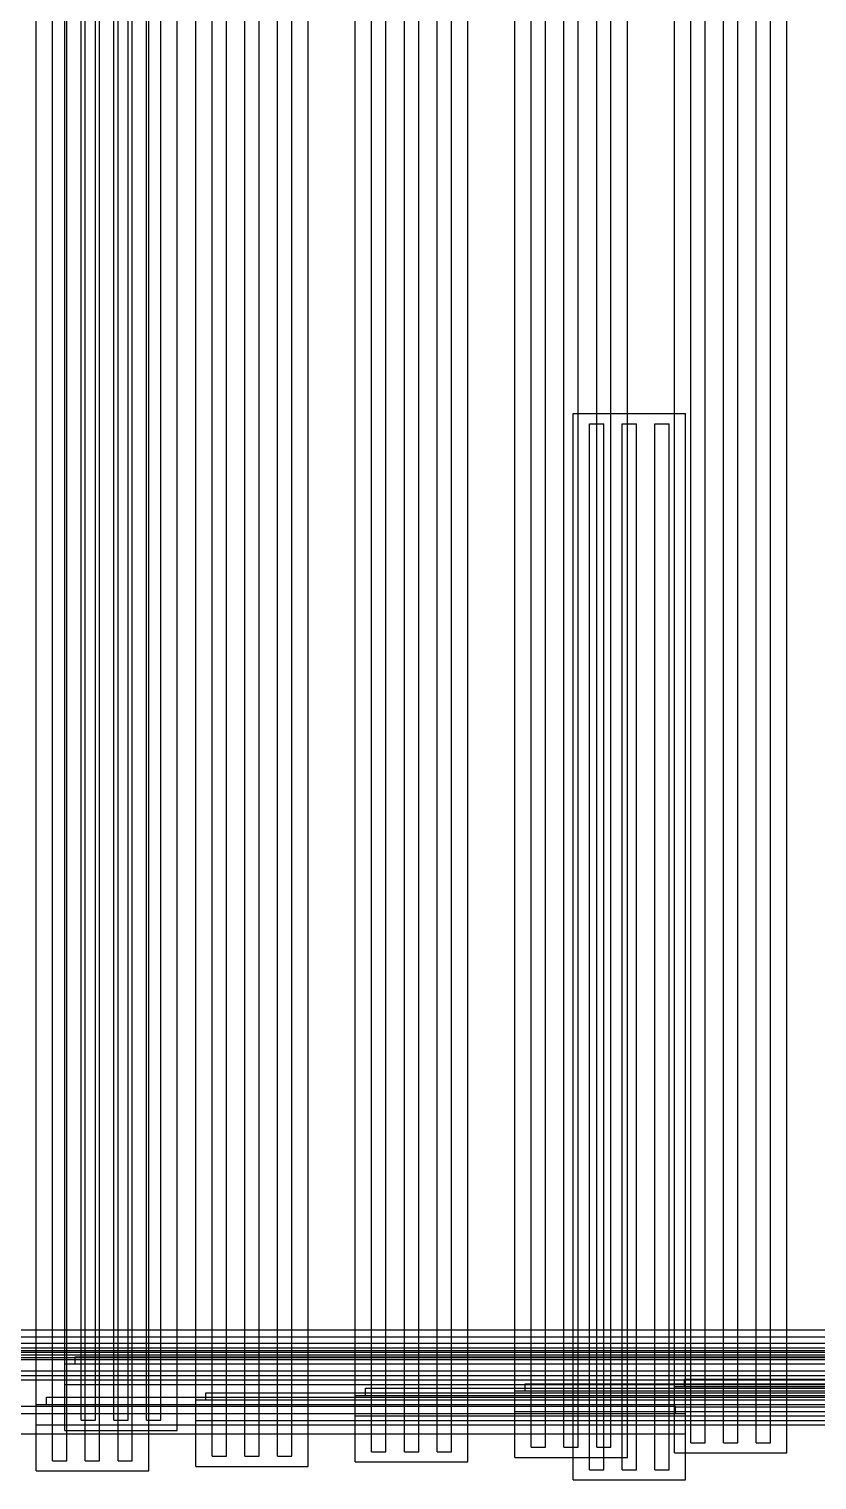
# Model space of a CAD drawing. Header units: millimetres. Extents: x -1225 to 566, y -985 to 617.
# Drawn here: x -239.5 to -201, y 4 to 75 of the extents above; entities that cross this region are included whole.
import ezdxf

# ---------------------------------------------------------------- set-up
doc = ezdxf.new("R2010")
doc.units = ezdxf.units.MM
doc.layers.add('HIDDEN', color=8, linetype='Continuous')
doc.layers.add('VISIBLE', color=7, linetype='Continuous')

msp = doc.modelspace()

# ---------------------------------------------------------------- linework, layer by layer
at = {"layer": 'HIDDEN'}
for points in [[(-239.15, 4.49), (-239.15, 276.75)], [(-233.65, 4.49), (-233.65, 276.75)], [(-231.35, 4.71), (-231.35, 276.75)], [(-225.85, 4.71), (-225.85, 276.75)], [(-223.55, 4.93), (-223.55, 276.75)], [(-218.05, 4.93), (-218.05, 276.75)], [(-215.75, 5.15), (-215.75, 276.75)], [(-210.25, 5.15), (-210.25, 276.75)], [(-207.95, 5.37), (-207.95, 276.75)], [(-202.45, 5.37), (-202.45, 276.75)], [(-238.35, 4.99), (-238.35, 276.25)], [(-237.65, 4.99), (-237.65, 276.25)], [(-236.75, 4.99), (-236.75, 276.25)], [(-236.05, 4.99), (-236.05, 276.25)], [(-235.15, 4.99), (-235.15, 276.25)], [(-234.45, 4.99), (-234.45, 276.25)], [(-230.55, 5.21), (-230.55, 276.25)], [(-229.85, 5.21), (-229.85, 276.25)], [(-228.95, 5.21), (-228.95, 276.25)], [(-228.25, 5.21), (-228.25, 276.25)], [(-227.35, 5.21), (-227.35, 276.25)], [(-226.65, 5.21), (-226.65, 276.25)], [(-222.75, 5.43), (-222.75, 276.25)], [(-222.05, 5.43), (-222.05, 276.25)], [(-221.15, 5.43), (-221.15, 276.25)], [(-220.45, 5.43), (-220.45, 276.25)], [(-219.55, 5.43), (-219.55, 276.25)], [(-218.85, 5.43), (-218.85, 276.25)], [(-214.95, 5.65), (-214.95, 276.25)], [(-214.25, 5.65), (-214.25, 276.25)], [(-213.35, 5.65), (-213.35, 276.25)], [(-212.65, 5.65), (-212.65, 276.25)], [(-211.75, 5.65), (-211.75, 276.25)], [(-211.05, 5.65), (-211.05, 276.25)], [(-207.15, 5.87), (-207.15, 276.25)], [(-206.45, 5.87), (-206.45, 276.25)], [(-205.55, 5.87), (-205.55, 276.25)], [(-204.85, 5.87), (-204.85, 276.25)], [(-203.95, 5.87), (-203.95, 276.25)], [(-203.25, 5.87), (-203.25, 276.25)], [(-237.75, 6.47), (-237.75, 106.75)], [(-237.65, 6.3), (-237.65, 106.75)], [(-236.75, 6.3), (-236.75, 106.75)], [(-236.05, 6.3), (-236.05, 106.75)], [(-235.15, 6.3), (-235.15, 106.75)], [(-234.45, 6.3), (-234.45, 106.75)], [(-233.65, 6.3), (-233.65, 106.75)], [(-232.25, 6.47), (-232.25, 106.75)], [(-236.95, 6.97), (-236.95, 106.25)], [(-236.25, 6.97), (-236.25, 106.25)], [(-235.35, 6.97), (-235.35, 106.25)], [(-234.65, 6.97), (-234.65, 106.25)], [(-233.75, 6.97), (-233.75, 106.25)], [(-233.05, 6.97), (-233.05, 106.25)], [(-212.9, 56.18), (-207.4, 56.18)], [(-212.9, 4.05), (-212.9, 56.18)], [(-212.65, 5.65), (-212.65, 56.18)], [(-211.75, 5.65), (-211.75, 56.18)], [(-211.05, 5.65), (-211.05, 56.18)], [(-210.25, 5.15), (-210.25, 56.18)], [(-207.95, 5.37), (-207.95, 56.18)], [(-207.4, 4.05), (-207.4, 56.18)], [(-212.1, 55.68), (-211.4, 55.68)], [(-212.1, 4.55), (-212.1, 55.68)], [(-211.4, 4.55), (-211.4, 55.68)], [(-210.5, 55.68), (-209.8, 55.68)], [(-210.5, 4.55), (-210.5, 55.68)], [(-209.8, 4.55), (-209.8, 55.68)], [(-208.9, 55.68), (-208.2, 55.68)], [(-208.9, 4.55), (-208.9, 55.68)], [(-208.2, 4.55), (-208.2, 55.68)], [(-374.25, 11.39), (-117.15, 11.39)], [(-374.25, 11.39), (-117.15, 11.39)], [(-374.25, 11.39), (-117.15, 11.39)], [(-374.25, 11.39), (-117.15, 11.39)], [(-374.25, 11.39), (-117.15, 11.39)], [(-239.15, 8.94), (-239.15, 11.39)], [(-238.35, 8.94), (-238.35, 11.39)], [(-237.75, 11.39), (-232.25, 11.39)], [(-231.35, 8.72), (-231.35, 11.39)], [(-230.55, 8.72), (-230.55, 11.39)], [(-229.85, 8.72), (-229.85, 11.39)], [(-228.95, 8.72), (-228.95, 11.39)], [(-228.25, 8.72), (-228.25, 11.39)], [(-227.35, 8.72), (-227.35, 11.39)], [(-226.65, 8.72), (-226.65, 11.39)], [(-225.85, 8.72), (-225.85, 11.39)], [(-223.55, 8.72), (-223.55, 11.39)], [(-222.75, 8.72), (-222.75, 11.39)], [(-222.05, 8.72), (-222.05, 11.39)], [(-221.15, 8.72), (-221.15, 11.39)], [(-220.45, 8.72), (-220.45, 11.39)], [(-219.55, 8.72), (-219.55, 11.39)], [(-218.85, 8.72), (-218.85, 11.39)], [(-218.05, 8.72), (-218.05, 11.39)], [(-215.75, 8.72), (-215.75, 11.39)], [(-214.95, 6.3), (-214.95, 11.39)], [(-214.25, 6.3), (-214.25, 11.39)], [(-213.35, 6.3), (-213.35, 11.39)], [(-212.9, 11.39), (-207.4, 11.39)], [(-207.15, 6.74), (-207.15, 11.39)], [(-206.45, 6.74), (-206.45, 11.39)], [(-205.55, 6.74), (-205.55, 11.39)], [(-204.85, 6.74), (-204.85, 11.39)], [(-203.95, 6.74), (-203.95, 11.39)], [(-203.25, 6.74), (-203.25, 11.39)], [(-202.45, 6.74), (-202.45, 11.39)], [(-407.95, 10.73), (-140.55, 10.73)], [(-407.95, 10.73), (-140.55, 10.73)], [(-407.95, 10.73), (-140.55, 10.73)], [(-407.95, 10.73), (-140.55, 10.73)], [(-407.95, 10.73), (-140.55, 10.73)], [(-374.75, 11.04), (-116.65, 11.04)], [(-374.75, 10.73), (-140.55, 10.73)], [(-374.25, 11.04), (-117.15, 11.04)], [(-374.25, 11.04), (-117.15, 11.04)], [(-374.25, 11.04), (-117.15, 11.04)], [(-374.25, 11.04), (-117.15, 11.04)], [(-374.25, 11.04), (-117.15, 11.04)], [(-374.25, 11.04), (-117.15, 11.04)], [(-237.75, 11.04), (-232.25, 11.04)], [(-212.9, 11.04), (-207.4, 11.04)], [(-438.75, 10.16), (-147.85, 10.16)], [(-438.25, 10.51), (-148.35, 10.51)], [(-438.25, 10.51), (-148.35, 10.51)], [(-438.25, 10.51), (-148.35, 10.51)], [(-438.25, 10.51), (-148.35, 10.51)], [(-438.25, 10.51), (-148.35, 10.51)], [(-438.25, 10.16), (-148.35, 10.16)], [(-438.25, 10.16), (-148.35, 10.16)], [(-438.25, 10.16), (-148.35, 10.16)], [(-438.25, 10.16), (-148.35, 10.16)], [(-438.25, 10.16), (-148.35, 10.16)], [(-438.25, 10.16), (-148.35, 10.16)], [(-424.43, 9.94), (-155.65, 9.94)], [(-424.43, 9.94), (-155.65, 9.94)], [(-423.93, 10.29), (-156.15, 10.29)], [(-423.93, 10.29), (-156.15, 10.29)], [(-423.93, 10.29), (-156.15, 10.29)], [(-423.93, 10.29), (-156.15, 10.29)], [(-423.93, 10.29), (-156.15, 10.29)], [(-423.93, 10.29), (-156.15, 10.29)], [(-423.93, 9.94), (-156.15, 9.94)], [(-423.93, 9.94), (-156.15, 9.94)], [(-423.93, 9.94), (-156.15, 9.94)], [(-423.93, 9.94), (-156.15, 9.94)], [(-423.93, 9.94), (-156.15, 9.94)], [(-423.93, 9.94), (-156.15, 9.94)], [(-408.45, 10.51), (-148.35, 10.51)], [(-408.45, 10.38), (-140.05, 10.38)], [(-408.45, 10.16), (-147.85, 10.16)], [(-407.95, 10.38), (-140.55, 10.38)], [(-407.95, 10.38), (-140.55, 10.38)], [(-407.95, 10.38), (-140.55, 10.38)], [(-407.95, 10.38), (-140.55, 10.38)], [(-407.95, 10.38), (-140.55, 10.38)], [(-407.95, 10.38), (-140.55, 10.38)], [(-374.75, 10.38), (-140.05, 10.38)], [(-374.75, 10.04), (-116.65, 10.04)], [(-237.75, 10.04), (-232.25, 10.04)], [(-237.25, 10.07), (-163.95, 10.07)], [(-237.25, 10.07), (-163.95, 10.07)], [(-237.25, 9.72), (-237.25, 10.07)], [(-237.25, 9.72), (-237.25, 10.07)], [(-237.25, 10.07), (-163.95, 10.07)], [(-237.25, 10.07), (-163.95, 10.07)], [(-237.25, 9.72), (-237.25, 10.07)], [(-237.25, 9.72), (-237.25, 10.07)], [(-237.25, 10.07), (-163.95, 10.07)], [(-237.25, 10.07), (-163.95, 10.07)], [(-237.25, 9.72), (-237.25, 10.07)], [(-237.25, 9.72), (-237.25, 10.07)], [(-236.95, 10.07), (-236.25, 10.07)], [(-236.95, 9.72), (-236.95, 10.07)], [(-236.25, 9.72), (-236.25, 10.07)], [(-235.35, 10.07), (-234.65, 10.07)], [(-235.35, 9.72), (-235.35, 10.07)], [(-234.65, 9.72), (-234.65, 10.07)], [(-233.75, 10.07), (-233.05, 10.07)], [(-233.75, 9.72), (-233.75, 10.07)], [(-233.05, 9.72), (-233.05, 10.07)], [(-212.9, 10.04), (-207.4, 10.04)], [(-408.45, 9.38), (-140.05, 9.38)], [(-237.75, 9.72), (-163.45, 9.72)], [(-237.75, 9.72), (-163.45, 9.72)], [(-237.75, 8.72), (-237.75, 9.72)], [(-237.75, 8.72), (-237.75, 9.72)], [(-237.75, 9.72), (-232.25, 9.72)], [(-237.75, 8.72), (-237.75, 9.72)], [(-237.75, 9.38), (-232.25, 9.38)], [(-237.25, 9.72), (-163.95, 9.72)], [(-237.25, 9.72), (-163.95, 9.72)], [(-237.25, 9.72), (-163.95, 9.72)], [(-237.25, 9.72), (-163.95, 9.72)], [(-237.25, 9.72), (-163.95, 9.72)], [(-237.25, 9.72), (-163.95, 9.72)], [(-236.95, 9.72), (-236.25, 9.72)], [(-236.95, 9.72), (-236.25, 9.72)], [(-236.95, 8.72), (-236.95, 9.72)], [(-236.25, 8.72), (-236.25, 9.72)], [(-235.35, 9.72), (-234.65, 9.72)], [(-235.35, 9.72), (-234.65, 9.72)], [(-235.35, 8.72), (-235.35, 9.72)], [(-234.65, 8.72), (-234.65, 9.72)], [(-233.75, 9.72), (-233.05, 9.72)], [(-233.75, 9.72), (-233.05, 9.72)], [(-233.75, 8.72), (-233.75, 9.72)], [(-233.05, 8.72), (-233.05, 9.72)], [(-232.25, 8.72), (-232.25, 9.72)], [(-212.9, 9.38), (-207.4, 9.38)], [(-438.75, 9.16), (-147.85, 9.16)], [(-424.43, 8.94), (-155.65, 8.94)], [(-237.75, 9.16), (-232.25, 9.16)], [(-237.75, 8.94), (-232.25, 8.94)], [(-237.75, 8.72), (-232.25, 8.72)], [(-237.75, 8.72), (-163.45, 8.72)], [(-237.75, 8.72), (-232.25, 8.72)], [(-223.05, 8.53), (-150.35, 8.53)], [(-223.05, 8.53), (-150.35, 8.53)], [(-223.05, 8.18), (-223.05, 8.53)], [(-223.05, 8.18), (-223.05, 8.53)], [(-223.05, 8.53), (-150.35, 8.53)], [(-223.05, 8.53), (-150.35, 8.53)], [(-223.05, 8.18), (-223.05, 8.53)], [(-223.05, 8.18), (-223.05, 8.53)], [(-223.05, 8.53), (-150.35, 8.53)], [(-223.05, 8.18), (-223.05, 8.53)], [(-222.75, 6.3), (-222.75, 8.53)], [(-222.75, 8.53), (-222.05, 8.53)], [(-222.75, 8.18), (-222.75, 8.53)], [(-222.05, 6.3), (-222.05, 8.53)], [(-222.05, 8.18), (-222.05, 8.53)], [(-221.15, 6.3), (-221.15, 8.53)], [(-221.15, 8.53), (-220.45, 8.53)], [(-221.15, 8.18), (-221.15, 8.53)], [(-220.45, 6.3), (-220.45, 8.53)], [(-220.45, 8.18), (-220.45, 8.53)], [(-219.55, 6.3), (-219.55, 8.53)], [(-219.55, 8.53), (-218.85, 8.53)], [(-219.55, 8.18), (-219.55, 8.53)], [(-218.85, 6.3), (-218.85, 8.53)], [(-218.85, 8.18), (-218.85, 8.53)], [(-218.05, 6.3), (-218.05, 8.53)], [(-215.75, 6.3), (-215.75, 8.53)], [(-215.25, 8.75), (-138.3, 8.75)], [(-215.25, 8.75), (-138.3, 8.75)], [(-215.25, 8.4), (-215.25, 8.75)], [(-215.25, 8.4), (-215.25, 8.75)], [(-215.25, 8.75), (-138.3, 8.75)], [(-215.25, 8.75), (-138.3, 8.75)], [(-215.25, 8.4), (-215.25, 8.75)], [(-215.25, 8.4), (-215.25, 8.75)], [(-215.25, 8.75), (-138.3, 8.75)], [(-215.25, 8.75), (-138.3, 8.75)], [(-215.25, 8.4), (-215.25, 8.75)], [(-215.25, 8.72), (-215.25, 8.75)], [(-215.25, 8.53), (-150.35, 8.53)], [(-214.95, 8.75), (-214.25, 8.75)], [(-214.95, 8.75), (-214.25, 8.75)], [(-214.95, 8.4), (-214.95, 8.75)], [(-214.95, 8.72), (-214.95, 8.75)], [(-214.25, 8.4), (-214.25, 8.75)], [(-214.25, 8.72), (-214.25, 8.75)], [(-213.35, 8.75), (-212.65, 8.75)], [(-213.35, 8.75), (-212.65, 8.75)], [(-213.35, 8.4), (-213.35, 8.75)], [(-213.35, 8.72), (-213.35, 8.75)], [(-212.9, 9.16), (-207.4, 9.16)], [(-212.9, 8.94), (-207.4, 8.94)], [(-212.9, 8.72), (-207.4, 8.72)], [(-212.65, 8.4), (-212.65, 8.75)], [(-212.65, 8.4), (-212.65, 8.75)], [(-211.75, 8.75), (-211.05, 8.75)], [(-211.75, 8.75), (-211.05, 8.75)], [(-211.75, 8.4), (-211.75, 8.75)], [(-211.75, 8.4), (-211.75, 8.75)], [(-211.05, 8.4), (-211.05, 8.75)], [(-211.05, 8.4), (-211.05, 8.75)], [(-207.95, 8.62), (-207.4, 8.62)], [(-207.95, 8.62), (-202.45, 8.62)], [(-207.95, 7.62), (-207.95, 8.62)], [(-207.95, 7.62), (-207.95, 8.62)], [(-207.95, 8.62), (-207.4, 8.62)], [(-207.95, 8.62), (-122.65, 8.62)], [(-207.95, 7.62), (-207.95, 8.62)], [(-207.95, 7.62), (-207.95, 8.62)], [(-207.45, 8.97), (-123.15, 8.97)], [(-207.45, 8.97), (-123.15, 8.97)], [(-207.45, 8.62), (-207.45, 8.97)], [(-207.45, 8.62), (-207.45, 8.97)], [(-207.45, 8.97), (-123.15, 8.97)], [(-207.45, 8.97), (-123.15, 8.97)], [(-207.45, 8.62), (-207.45, 8.97)], [(-207.45, 8.62), (-207.45, 8.97)], [(-207.45, 8.97), (-123.15, 8.97)], [(-207.45, 8.97), (-123.15, 8.97)], [(-207.45, 8.62), (-207.45, 8.97)], [(-207.45, 8.62), (-207.45, 8.97)], [(-207.45, 8.62), (-123.15, 8.62)], [(-207.45, 8.62), (-123.15, 8.62)], [(-207.45, 8.62), (-123.15, 8.62)], [(-207.45, 8.62), (-123.15, 8.62)], [(-207.45, 8.62), (-123.15, 8.62)], [(-207.45, 8.62), (-123.15, 8.62)], [(-207.15, 8.97), (-206.45, 8.97)], [(-207.15, 8.97), (-206.45, 8.97)], [(-207.15, 8.62), (-207.15, 8.97)], [(-207.15, 8.72), (-207.15, 8.97)], [(-207.15, 8.62), (-206.45, 8.62)], [(-207.15, 8.62), (-206.45, 8.62)], [(-206.45, 8.62), (-206.45, 8.97)], [(-206.45, 8.72), (-206.45, 8.97)], [(-205.55, 8.97), (-204.85, 8.97)], [(-205.55, 8.97), (-204.85, 8.97)], [(-205.55, 8.62), (-205.55, 8.97)], [(-205.55, 8.72), (-205.55, 8.97)], [(-205.55, 8.62), (-204.85, 8.62)], [(-205.55, 8.62), (-204.85, 8.62)], [(-204.85, 8.62), (-204.85, 8.97)], [(-204.85, 8.72), (-204.85, 8.97)], [(-203.95, 8.97), (-203.25, 8.97)], [(-203.95, 8.97), (-203.25, 8.97)], [(-203.95, 8.62), (-203.95, 8.97)], [(-203.95, 8.72), (-203.95, 8.97)], [(-203.95, 8.62), (-203.25, 8.62)], [(-203.95, 8.62), (-203.25, 8.62)], [(-203.25, 8.62), (-203.25, 8.97)], [(-203.25, 8.72), (-203.25, 8.97)], [(-202.45, 7.62), (-202.45, 8.62)], [(-238.65, 8.09), (-168.3, 8.09)], [(-238.65, 8.09), (-168.3, 8.09)], [(-238.65, 7.74), (-238.65, 8.09)], [(-238.65, 7.74), (-238.65, 8.09)], [(-238.65, 8.09), (-168.3, 8.09)], [(-238.65, 8.09), (-168.3, 8.09)], [(-238.65, 7.74), (-238.65, 8.09)], [(-238.65, 7.74), (-238.65, 8.09)], [(-238.65, 8.09), (-168.3, 8.09)], [(-238.65, 7.74), (-238.65, 8.09)], [(-238.35, 6.3), (-238.35, 8.09)], [(-238.35, 8.09), (-237.65, 8.09)], [(-238.35, 7.74), (-238.35, 8.09)], [(-237.75, 8.09), (-237.65, 8.09)], [(-237.75, 8.09), (-232.25, 8.09)], [(-237.65, 7.74), (-237.65, 8.09)], [(-237.65, 7.74), (-237.65, 8.09)], [(-236.75, 8.09), (-236.05, 8.09)], [(-236.75, 8.09), (-236.05, 8.09)], [(-236.75, 7.74), (-236.75, 8.09)], [(-236.75, 7.74), (-236.75, 8.09)], [(-236.05, 7.74), (-236.05, 8.09)], [(-236.05, 7.74), (-236.05, 8.09)], [(-235.15, 8.09), (-234.45, 8.09)], [(-235.15, 8.09), (-234.45, 8.09)], [(-235.15, 7.74), (-235.15, 8.09)], [(-235.15, 7.74), (-235.15, 8.09)], [(-234.45, 7.74), (-234.45, 8.09)], [(-234.45, 7.74), (-234.45, 8.09)], [(-231.35, 6.3), (-231.35, 8.09)], [(-231.35, 7.96), (-225.85, 7.96)], [(-231.35, 6.96), (-231.35, 7.96)], [(-231.35, 7.96), (-156.85, 7.96)], [(-231.35, 6.96), (-231.35, 7.96)], [(-230.85, 8.31), (-157.35, 8.31)], [(-230.85, 8.31), (-157.35, 8.31)], [(-230.85, 7.96), (-230.85, 8.31)], [(-230.85, 7.96), (-230.85, 8.31)], [(-230.85, 8.31), (-157.35, 8.31)], [(-230.85, 8.31), (-157.35, 8.31)], [(-230.85, 7.96), (-230.85, 8.31)], [(-230.85, 7.96), (-230.85, 8.31)], [(-230.85, 8.31), (-157.35, 8.31)], [(-230.85, 7.96), (-230.85, 8.31)], [(-230.85, 8.09), (-168.3, 8.09)], [(-230.85, 7.96), (-157.35, 7.96)], [(-230.85, 7.96), (-157.35, 7.96)], [(-230.85, 7.96), (-157.35, 7.96)], [(-230.85, 7.96), (-157.35, 7.96)], [(-230.85, 7.96), (-157.35, 7.96)], [(-230.85, 7.96), (-157.35, 7.96)], [(-230.55, 6.3), (-230.55, 8.31)], [(-230.55, 8.31), (-229.85, 8.31)], [(-230.55, 7.96), (-230.55, 8.31)], [(-230.55, 7.96), (-229.85, 7.96)], [(-230.55, 7.96), (-229.85, 7.96)], [(-229.85, 6.3), (-229.85, 8.31)], [(-229.85, 7.96), (-229.85, 8.31)], [(-228.95, 6.3), (-228.95, 8.31)], [(-228.95, 8.31), (-228.25, 8.31)], [(-228.95, 7.96), (-228.95, 8.31)], [(-228.95, 7.96), (-228.25, 7.96)], [(-228.95, 7.96), (-228.25, 7.96)], [(-228.25, 6.3), (-228.25, 8.31)], [(-228.25, 7.96), (-228.25, 8.31)], [(-227.35, 6.3), (-227.35, 8.31)], [(-227.35, 8.31), (-226.65, 8.31)], [(-227.35, 7.96), (-227.35, 8.31)], [(-227.35, 7.96), (-226.65, 7.96)], [(-227.35, 7.96), (-226.65, 7.96)], [(-226.65, 6.3), (-226.65, 8.31)], [(-226.65, 7.96), (-226.65, 8.31)], [(-225.85, 6.3), (-225.85, 8.31)], [(-225.85, 6.96), (-225.85, 7.96)], [(-223.55, 6.3), (-223.55, 8.31)], [(-223.55, 8.18), (-218.05, 8.18)], [(-223.55, 7.18), (-223.55, 8.18)], [(-223.55, 8.18), (-149.85, 8.18)], [(-223.55, 7.18), (-223.55, 8.18)], [(-223.55, 7.96), (-156.85, 7.96)], [(-223.05, 8.31), (-157.35, 8.31)], [(-223.05, 8.18), (-150.35, 8.18)], [(-223.05, 8.18), (-150.35, 8.18)], [(-223.05, 8.18), (-150.35, 8.18)], [(-223.05, 8.18), (-150.35, 8.18)], [(-223.05, 8.18), (-150.35, 8.18)], [(-223.05, 8.18), (-150.35, 8.18)], [(-222.75, 8.18), (-222.05, 8.18)], [(-222.75, 8.18), (-222.05, 8.18)], [(-221.15, 8.18), (-220.45, 8.18)], [(-221.15, 8.18), (-220.45, 8.18)], [(-219.55, 8.18), (-218.85, 8.18)], [(-219.55, 8.18), (-218.85, 8.18)], [(-218.05, 7.18), (-218.05, 8.18)], [(-215.75, 8.4), (-210.25, 8.4)], [(-215.75, 7.4), (-215.75, 8.4)], [(-215.75, 8.4), (-137.8, 8.4)], [(-215.75, 7.4), (-215.75, 8.4)], [(-215.75, 8.18), (-149.85, 8.18)], [(-215.25, 8.4), (-138.3, 8.4)], [(-215.25, 8.4), (-138.3, 8.4)], [(-215.25, 8.4), (-138.3, 8.4)], [(-215.25, 8.4), (-138.3, 8.4)], [(-215.25, 8.4), (-138.3, 8.4)], [(-215.25, 8.4), (-138.3, 8.4)], [(-214.95, 8.4), (-214.25, 8.4)], [(-214.95, 8.4), (-214.25, 8.4)], [(-213.35, 8.4), (-212.65, 8.4)], [(-213.35, 8.4), (-212.65, 8.4)], [(-212.9, 8.4), (-210.25, 8.4)], [(-212.9, 8.4), (-137.8, 8.4)], [(-211.75, 8.4), (-211.05, 8.4)], [(-211.75, 8.4), (-211.05, 8.4)], [(-210.25, 7.4), (-210.25, 8.4)], [(-210.25, 7.4), (-210.25, 8.4)], [(-254.75, 7.3), (-207.4, 7.3)], [(-254.25, 7.65), (-207.9, 7.65)], [(-254.25, 7.65), (-207.9, 7.65)], [(-254.25, 7.65), (-207.9, 7.65)], [(-254.25, 7.65), (-207.9, 7.65)], [(-254.25, 7.65), (-207.9, 7.65)], [(-254.25, 7.3), (-207.9, 7.3)], [(-254.25, 7.3), (-207.9, 7.3)], [(-254.25, 7.3), (-207.9, 7.3)], [(-254.25, 7.3), (-207.9, 7.3)], [(-254.25, 7.3), (-207.9, 7.3)], [(-254.25, 7.3), (-207.9, 7.3)], [(-239.15, 7.74), (-233.65, 7.74)], [(-239.15, 6.74), (-239.15, 7.74)], [(-239.15, 7.74), (-167.8, 7.74)], [(-239.15, 6.74), (-239.15, 7.74)], [(-239.15, 7.65), (-207.9, 7.65)], [(-239.15, 6.3), (-239.15, 7.65)], [(-239.15, 7.3), (-207.4, 7.3)], [(-238.65, 7.74), (-168.3, 7.74)], [(-238.65, 7.74), (-168.3, 7.74)], [(-238.65, 7.74), (-168.3, 7.74)], [(-238.65, 7.74), (-168.3, 7.74)], [(-238.65, 7.74), (-168.3, 7.74)], [(-238.65, 7.74), (-168.3, 7.74)], [(-238.35, 7.74), (-237.65, 7.74)], [(-238.35, 7.74), (-237.65, 7.74)], [(-237.75, 7.74), (-233.65, 7.74)], [(-237.75, 7.74), (-232.25, 7.74)], [(-236.75, 7.74), (-236.05, 7.74)], [(-236.75, 7.74), (-236.05, 7.74)], [(-235.15, 7.74), (-234.45, 7.74)], [(-235.15, 7.74), (-234.45, 7.74)], [(-233.65, 6.74), (-233.65, 7.74)], [(-233.65, 6.74), (-233.65, 7.74)], [(-231.35, 7.74), (-167.8, 7.74)], [(-223.55, 7.18), (-218.05, 7.18)], [(-223.55, 7.18), (-149.85, 7.18)], [(-215.75, 7.4), (-210.25, 7.4)], [(-215.75, 7.4), (-137.8, 7.4)], [(-212.9, 7.4), (-210.25, 7.4)], [(-212.9, 7.4), (-207.4, 7.4)], [(-212.9, 7.3), (-207.4, 7.3)], [(-212.9, 6.3), (-212.9, 7.3)], [(-212.9, 7.18), (-207.4, 7.18)], [(-212.1, 7.65), (-211.4, 7.65)], [(-212.1, 7.3), (-212.1, 7.65)], [(-212.1, 7.3), (-211.4, 7.3)], [(-212.1, 7.3), (-211.4, 7.3)], [(-212.1, 6.3), (-212.1, 7.3)], [(-211.4, 7.3), (-211.4, 7.65)], [(-211.4, 6.3), (-211.4, 7.3)], [(-210.5, 7.65), (-209.8, 7.65)], [(-210.5, 7.3), (-210.5, 7.65)], [(-210.5, 7.3), (-209.8, 7.3)], [(-210.5, 7.3), (-209.8, 7.3)], [(-210.5, 6.3), (-210.5, 7.3)], [(-209.8, 7.3), (-209.8, 7.65)], [(-209.8, 6.3), (-209.8, 7.3)], [(-208.9, 7.65), (-208.2, 7.65)], [(-208.9, 7.3), (-208.9, 7.65)], [(-208.9, 7.3), (-208.2, 7.3)], [(-208.9, 7.3), (-208.2, 7.3)], [(-208.9, 6.3), (-208.9, 7.3)], [(-208.2, 7.3), (-208.2, 7.65)], [(-208.2, 6.3), (-208.2, 7.3)], [(-207.95, 7.62), (-207.4, 7.62)], [(-207.95, 7.62), (-202.45, 7.62)], [(-207.95, 7.62), (-207.4, 7.62)], [(-207.95, 7.62), (-122.65, 7.62)], [(-207.9, 7.3), (-207.9, 7.65)], [(-207.9, 7.3), (-207.9, 7.65)], [(-207.9, 7.3), (-207.9, 7.65)], [(-207.9, 7.3), (-207.9, 7.65)], [(-207.9, 7.3), (-207.9, 7.65)], [(-207.9, 7.3), (-207.9, 7.65)], [(-207.4, 6.3), (-207.4, 7.3)], [(-207.4, 6.3), (-207.4, 7.3)], [(-207.4, 6.3), (-207.4, 7.3)], [(-239.15, 6.74), (-233.65, 6.74)], [(-239.15, 6.74), (-167.8, 6.74)], [(-237.75, 6.74), (-233.65, 6.74)], [(-237.75, 6.74), (-232.25, 6.74)], [(-237.75, 6.47), (-232.25, 6.47)], [(-236.95, 6.97), (-236.25, 6.97)], [(-235.35, 6.97), (-234.65, 6.97)], [(-233.75, 6.97), (-233.05, 6.97)], [(-231.35, 6.96), (-225.85, 6.96)], [(-231.35, 6.96), (-156.85, 6.96)], [(-212.9, 6.96), (-207.4, 6.96)], [(-212.9, 6.74), (-207.4, 6.74)], [(-254.75, 6.3), (-207.4, 6.3)], [(-212.9, 6.3), (-207.4, 6.3)], [(-212.9, 6.3), (-207.4, 6.3)], [(-207.15, 5.87), (-206.45, 5.87)], [(-205.55, 5.87), (-204.85, 5.87)], [(-203.95, 5.87), (-203.25, 5.87)], [(-238.35, 4.99), (-237.65, 4.99)], [(-236.75, 4.99), (-236.05, 4.99)], [(-235.15, 4.99), (-234.45, 4.99)], [(-230.55, 5.21), (-229.85, 5.21)], [(-228.95, 5.21), (-228.25, 5.21)], [(-227.35, 5.21), (-226.65, 5.21)], [(-222.75, 5.43), (-222.05, 5.43)], [(-221.15, 5.43), (-220.45, 5.43)], [(-219.55, 5.43), (-218.85, 5.43)], [(-215.75, 5.15), (-210.25, 5.15)], [(-214.95, 5.65), (-214.25, 5.65)], [(-213.35, 5.65), (-212.65, 5.65)], [(-212.9, 5.65), (-212.65, 5.65)], [(-212.9, 5.15), (-210.25, 5.15)], [(-211.75, 5.65), (-211.05, 5.65)], [(-211.75, 5.65), (-211.05, 5.65)], [(-207.95, 5.37), (-207.4, 5.37)], [(-207.95, 5.37), (-202.45, 5.37)], [(-239.15, 4.49), (-233.65, 4.49)], [(-231.35, 4.71), (-225.85, 4.71)], [(-223.55, 4.93), (-218.05, 4.93)], [(-212.1, 4.55), (-211.4, 4.55)], [(-210.5, 4.55), (-209.8, 4.55)], [(-208.9, 4.55), (-208.2, 4.55)], [(-212.9, 4.05), (-207.4, 4.05)]]:
    msp.add_lwpolyline(points, dxfattribs=at)
at = {"layer": 'VISIBLE'}
for points in [[(-239.15, 11.39), (-239.15, 276.75)], [(-231.35, 11.39), (-231.35, 276.75)], [(-225.85, 11.39), (-225.85, 276.75)], [(-223.55, 11.39), (-223.55, 276.75)], [(-218.05, 11.39), (-218.05, 276.75)], [(-215.75, 11.39), (-215.75, 276.75)], [(-210.25, 56.18), (-210.25, 276.75)], [(-207.95, 56.18), (-207.95, 276.75)], [(-202.45, 11.39), (-202.45, 276.75)], [(-238.35, 11.39), (-238.35, 276.25)], [(-230.55, 11.39), (-230.55, 276.25)], [(-229.85, 11.39), (-229.85, 276.25)], [(-228.95, 11.39), (-228.95, 276.25)], [(-228.25, 11.39), (-228.25, 276.25)], [(-227.35, 11.39), (-227.35, 276.25)], [(-226.65, 11.39), (-226.65, 276.25)], [(-222.75, 11.39), (-222.75, 276.25)], [(-222.05, 11.39), (-222.05, 276.25)], [(-221.15, 11.39), (-221.15, 276.25)], [(-220.45, 11.39), (-220.45, 276.25)], [(-219.55, 11.39), (-219.55, 276.25)], [(-218.85, 11.39), (-218.85, 276.25)], [(-214.95, 11.39), (-214.95, 276.25)], [(-214.25, 11.39), (-214.25, 276.25)], [(-213.35, 11.39), (-213.35, 276.25)], [(-212.65, 56.18), (-212.65, 276.25)], [(-211.75, 56.18), (-211.75, 276.25)], [(-211.05, 56.18), (-211.05, 276.25)], [(-207.15, 11.39), (-207.15, 276.25)], [(-206.45, 11.39), (-206.45, 276.25)], [(-205.55, 11.39), (-205.55, 276.25)], [(-204.85, 11.39), (-204.85, 276.25)], [(-203.95, 11.39), (-203.95, 276.25)], [(-203.25, 11.39), (-203.25, 276.25)], [(-237.75, 6.47), (-237.75, 106.75)], [(-232.25, 6.47), (-232.25, 106.75)], [(-236.95, 9.72), (-236.95, 106.25)], [(-236.25, 9.72), (-236.25, 106.25)], [(-235.35, 9.72), (-235.35, 106.25)], [(-234.65, 9.72), (-234.65, 106.25)], [(-233.75, 9.72), (-233.75, 106.25)], [(-233.05, 9.72), (-233.05, 106.25)], [(-212.9, 56.18), (-207.4, 56.18)], [(-212.9, 4.05), (-212.9, 56.18)], [(-207.4, 4.05), (-207.4, 56.18)], [(-212.1, 55.68), (-211.4, 55.68)], [(-212.1, 7.3), (-212.1, 55.68)], [(-211.4, 7.3), (-211.4, 55.68)], [(-210.5, 55.68), (-209.8, 55.68)], [(-210.5, 7.3), (-210.5, 55.68)], [(-209.8, 7.3), (-209.8, 55.68)], [(-208.9, 55.68), (-208.2, 55.68)], [(-208.9, 7.3), (-208.9, 55.68)], [(-208.2, 7.3), (-208.2, 55.68)], [(-239.85, 11.39), (-237.75, 11.39)], [(-232.25, 11.39), (-212.9, 11.39)], [(-207.4, 11.39), (-173.3, 11.39)], [(-239.85, 11.04), (-237.75, 11.04)], [(-232.25, 11.04), (-212.9, 11.04)], [(-207.4, 11.04), (-173.3, 11.04)], [(-239.85, 10.04), (-237.75, 10.04)], [(-236.95, 10.07), (-236.25, 10.07)], [(-236.95, 9.72), (-236.95, 10.07)], [(-236.25, 9.72), (-236.25, 10.07)], [(-235.35, 10.07), (-234.65, 10.07)], [(-235.35, 9.72), (-235.35, 10.07)], [(-234.65, 9.72), (-234.65, 10.07)], [(-233.75, 10.07), (-233.05, 10.07)], [(-233.75, 9.72), (-233.75, 10.07)], [(-233.05, 9.72), (-233.05, 10.07)], [(-232.25, 10.04), (-212.9, 10.04)], [(-207.4, 10.04), (-173.3, 10.04)], [(-239.85, 9.38), (-237.75, 9.38)], [(-237.75, 9.72), (-232.25, 9.72)], [(-237.75, 8.72), (-237.75, 9.72)], [(-232.25, 8.72), (-232.25, 9.72)], [(-232.25, 9.38), (-212.9, 9.38)], [(-207.4, 9.38), (-173.3, 9.38)], [(-239.85, 9.16), (-237.75, 9.16)], [(-239.85, 8.94), (-237.75, 8.94)], [(-239.15, 7.65), (-239.15, 8.94)], [(-238.35, 8.09), (-238.35, 8.94)], [(-237.75, 8.72), (-232.25, 8.72)], [(-236.95, 6.97), (-236.95, 8.72)], [(-236.25, 6.97), (-236.25, 8.72)], [(-235.35, 6.97), (-235.35, 8.72)], [(-234.65, 6.97), (-234.65, 8.72)], [(-233.75, 6.97), (-233.75, 8.72)], [(-233.05, 6.97), (-233.05, 8.72)], [(-232.25, 9.16), (-212.9, 9.16)], [(-232.25, 8.94), (-212.9, 8.94)], [(-232.25, 8.72), (-212.9, 8.72)], [(-231.35, 8.09), (-231.35, 8.72)], [(-230.55, 8.31), (-230.55, 8.72)], [(-229.85, 8.31), (-229.85, 8.72)], [(-228.95, 8.31), (-228.95, 8.72)], [(-228.25, 8.31), (-228.25, 8.72)], [(-227.35, 8.31), (-227.35, 8.72)], [(-226.65, 8.31), (-226.65, 8.72)], [(-225.85, 8.31), (-225.85, 8.72)], [(-223.55, 8.31), (-223.55, 8.72)], [(-223.05, 8.53), (-215.25, 8.53)], [(-223.05, 8.18), (-223.05, 8.53)], [(-222.75, 8.53), (-222.75, 8.72)], [(-222.75, 8.53), (-222.05, 8.53)], [(-222.75, 8.18), (-222.75, 8.53)], [(-222.05, 8.53), (-222.05, 8.72)], [(-222.05, 8.18), (-222.05, 8.53)], [(-221.15, 8.53), (-221.15, 8.72)], [(-221.15, 8.53), (-220.45, 8.53)], [(-221.15, 8.18), (-221.15, 8.53)], [(-220.45, 8.53), (-220.45, 8.72)], [(-220.45, 8.18), (-220.45, 8.53)], [(-219.55, 8.53), (-219.55, 8.72)], [(-219.55, 8.53), (-218.85, 8.53)], [(-219.55, 8.18), (-219.55, 8.53)], [(-218.85, 8.53), (-218.85, 8.72)], [(-218.85, 8.18), (-218.85, 8.53)], [(-218.05, 8.53), (-218.05, 8.72)], [(-215.75, 8.53), (-215.75, 8.72)], [(-215.25, 8.4), (-215.25, 8.72)], [(-214.95, 8.4), (-214.95, 8.72)], [(-214.25, 8.4), (-214.25, 8.72)], [(-213.35, 8.4), (-213.35, 8.72)], [(-207.4, 9.16), (-173.3, 9.16)], [(-207.4, 8.94), (-173.3, 8.94)], [(-207.4, 8.72), (-173.3, 8.72)], [(-207.4, 8.62), (-202.45, 8.62)], [(-207.4, 8.62), (-200.15, 8.62)], [(-207.15, 8.62), (-207.15, 8.72)], [(-206.45, 8.62), (-206.45, 8.72)], [(-205.55, 8.62), (-205.55, 8.72)], [(-204.85, 8.62), (-204.85, 8.72)], [(-203.95, 8.62), (-203.95, 8.72)], [(-203.25, 8.62), (-203.25, 8.72)], [(-202.45, 7.62), (-202.45, 8.62)], [(-238.65, 8.09), (-237.75, 8.09)], [(-238.65, 7.74), (-238.65, 8.09)], [(-238.35, 8.09), (-237.75, 8.09)], [(-238.35, 7.74), (-238.35, 8.09)], [(-232.25, 8.09), (-230.85, 8.09)], [(-231.35, 7.96), (-225.85, 7.96)], [(-231.35, 6.96), (-231.35, 7.96)], [(-231.35, 7.96), (-223.55, 7.96)], [(-231.35, 6.96), (-231.35, 7.96)], [(-230.85, 8.31), (-223.05, 8.31)], [(-230.85, 7.96), (-230.85, 8.31)], [(-230.55, 8.31), (-229.85, 8.31)], [(-230.55, 7.96), (-230.55, 8.31)], [(-229.85, 7.96), (-229.85, 8.31)], [(-228.95, 8.31), (-228.25, 8.31)], [(-228.95, 7.96), (-228.95, 8.31)], [(-228.25, 7.96), (-228.25, 8.31)], [(-227.35, 8.31), (-226.65, 8.31)], [(-227.35, 7.96), (-227.35, 8.31)], [(-226.65, 7.96), (-226.65, 8.31)], [(-225.85, 6.96), (-225.85, 7.96)], [(-223.55, 8.18), (-218.05, 8.18)], [(-223.55, 7.18), (-223.55, 8.18)], [(-223.55, 8.18), (-215.75, 8.18)], [(-223.55, 7.18), (-223.55, 8.18)], [(-218.05, 7.18), (-218.05, 8.18)], [(-215.75, 8.4), (-212.9, 8.4)], [(-215.75, 7.4), (-215.75, 8.4)], [(-215.75, 8.4), (-212.9, 8.4)], [(-215.75, 7.4), (-215.75, 8.4)], [(-239.85, 7.65), (-239.15, 7.65)], [(-239.85, 7.3), (-239.15, 7.3)], [(-239.15, 7.74), (-237.75, 7.74)], [(-239.15, 6.74), (-239.15, 7.74)], [(-239.15, 7.74), (-237.75, 7.74)], [(-239.15, 6.74), (-239.15, 7.74)], [(-232.25, 7.74), (-231.35, 7.74)], [(-223.55, 7.18), (-218.05, 7.18)], [(-223.55, 7.18), (-212.9, 7.18)], [(-215.75, 7.4), (-212.9, 7.4)], [(-215.75, 7.4), (-212.9, 7.4)], [(-212.9, 7.3), (-207.4, 7.3)], [(-212.9, 6.3), (-212.9, 7.3)], [(-212.1, 7.65), (-211.4, 7.65)], [(-212.1, 7.3), (-212.1, 7.65)], [(-211.4, 7.3), (-211.4, 7.65)], [(-210.5, 7.65), (-209.8, 7.65)], [(-210.5, 7.3), (-210.5, 7.65)], [(-209.8, 7.3), (-209.8, 7.65)], [(-208.9, 7.65), (-208.2, 7.65)], [(-208.9, 7.3), (-208.9, 7.65)], [(-208.2, 7.3), (-208.2, 7.65)], [(-207.4, 7.62), (-202.45, 7.62)], [(-207.4, 7.62), (-173.3, 7.62)], [(-207.4, 7.4), (-173.3, 7.4)], [(-207.4, 6.3), (-207.4, 7.3)], [(-207.4, 7.18), (-173.3, 7.18)], [(-239.15, 6.74), (-237.75, 6.74)], [(-239.15, 6.74), (-237.75, 6.74)], [(-237.75, 6.47), (-232.25, 6.47)], [(-236.95, 6.97), (-236.25, 6.97)], [(-235.35, 6.97), (-234.65, 6.97)], [(-233.75, 6.97), (-233.05, 6.97)], [(-232.25, 6.74), (-212.9, 6.74)], [(-231.35, 6.96), (-225.85, 6.96)], [(-231.35, 6.96), (-212.9, 6.96)], [(-207.4, 6.96), (-173.3, 6.96)], [(-207.4, 6.74), (-173.3, 6.74)], [(-207.15, 5.87), (-207.15, 6.74)], [(-206.45, 5.87), (-206.45, 6.74)], [(-205.55, 5.87), (-205.55, 6.74)], [(-204.85, 5.87), (-204.85, 6.74)], [(-203.95, 5.87), (-203.95, 6.74)], [(-203.25, 5.87), (-203.25, 6.74)], [(-202.45, 5.37), (-202.45, 6.74)], [(-239.85, 6.3), (-212.9, 6.3)], [(-239.15, 4.49), (-239.15, 6.3)], [(-238.35, 4.99), (-238.35, 6.3)], [(-237.65, 4.99), (-237.65, 6.3)], [(-236.75, 4.99), (-236.75, 6.3)], [(-236.05, 4.99), (-236.05, 6.3)], [(-235.15, 4.99), (-235.15, 6.3)], [(-234.45, 4.99), (-234.45, 6.3)], [(-233.65, 4.49), (-233.65, 6.3)], [(-231.35, 4.71), (-231.35, 6.3)], [(-230.55, 5.21), (-230.55, 6.3)], [(-229.85, 5.21), (-229.85, 6.3)], [(-228.95, 5.21), (-228.95, 6.3)], [(-228.25, 5.21), (-228.25, 6.3)], [(-227.35, 5.21), (-227.35, 6.3)], [(-226.65, 5.21), (-226.65, 6.3)], [(-225.85, 4.71), (-225.85, 6.3)], [(-223.55, 4.93), (-223.55, 6.3)], [(-222.75, 5.43), (-222.75, 6.3)], [(-222.05, 5.43), (-222.05, 6.3)], [(-221.15, 5.43), (-221.15, 6.3)], [(-220.45, 5.43), (-220.45, 6.3)], [(-219.55, 5.43), (-219.55, 6.3)], [(-218.85, 5.43), (-218.85, 6.3)], [(-218.05, 4.93), (-218.05, 6.3)], [(-215.75, 5.15), (-215.75, 6.3)], [(-214.95, 5.65), (-214.95, 6.3)], [(-214.25, 5.65), (-214.25, 6.3)], [(-213.35, 5.65), (-213.35, 6.3)], [(-212.9, 6.3), (-207.4, 6.3)], [(-212.1, 4.55), (-212.1, 6.3)], [(-211.4, 4.55), (-211.4, 6.3)], [(-210.5, 4.55), (-210.5, 6.3)], [(-209.8, 4.55), (-209.8, 6.3)], [(-208.9, 4.55), (-208.9, 6.3)], [(-208.2, 4.55), (-208.2, 6.3)], [(-207.15, 5.87), (-206.45, 5.87)], [(-205.55, 5.87), (-204.85, 5.87)], [(-203.95, 5.87), (-203.25, 5.87)], [(-238.35, 4.99), (-237.65, 4.99)], [(-236.75, 4.99), (-236.05, 4.99)], [(-235.15, 4.99), (-234.45, 4.99)], [(-230.55, 5.21), (-229.85, 5.21)], [(-228.95, 5.21), (-228.25, 5.21)], [(-227.35, 5.21), (-226.65, 5.21)], [(-222.75, 5.43), (-222.05, 5.43)], [(-221.15, 5.43), (-220.45, 5.43)], [(-219.55, 5.43), (-218.85, 5.43)], [(-215.75, 5.15), (-212.9, 5.15)], [(-214.95, 5.65), (-214.25, 5.65)], [(-213.35, 5.65), (-212.9, 5.65)], [(-207.4, 5.37), (-202.45, 5.37)], [(-239.15, 4.49), (-233.65, 4.49)], [(-231.35, 4.71), (-225.85, 4.71)], [(-223.55, 4.93), (-218.05, 4.93)], [(-212.1, 4.55), (-211.4, 4.55)], [(-210.5, 4.55), (-209.8, 4.55)], [(-208.9, 4.55), (-208.2, 4.55)], [(-212.9, 4.05), (-207.4, 4.05)]]:
    msp.add_lwpolyline(points, dxfattribs=at)

doc.saveas('drawing.dxf')
